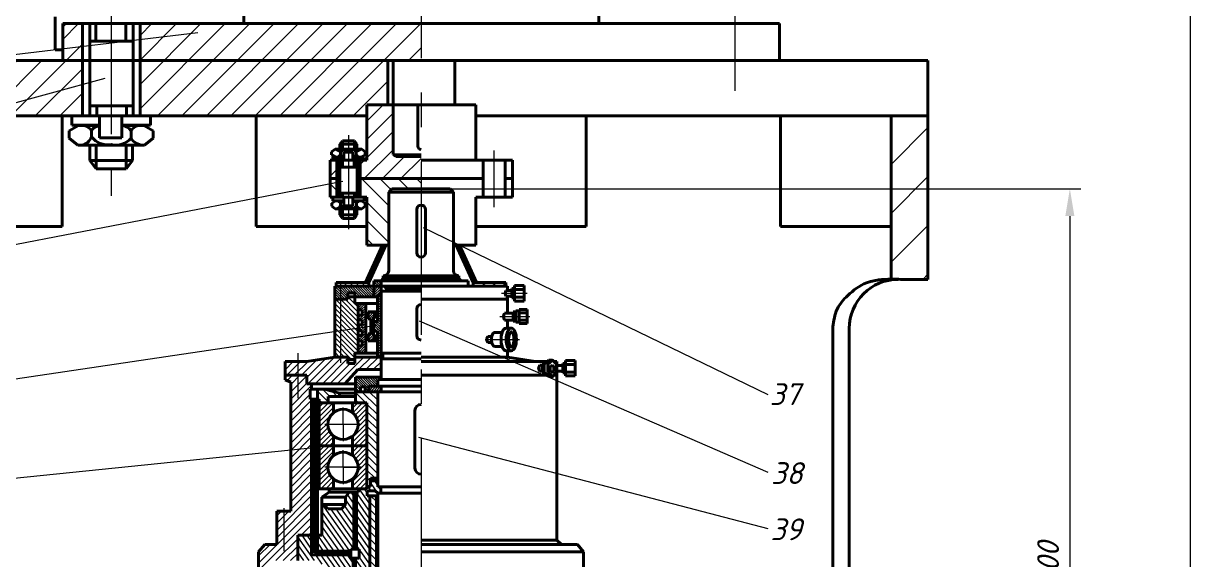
# Model space of a CAD drawing. Header units: millimetres. Extents: x 2879 to 23145, y -3142 to 6314.
# Drawn here: x 22668.9 to 22885.3, y -2548.2 to -2449.8 of the extents above; entities that cross this region are included whole.
import ezdxf

# ---------------------------------------------------------------- set-up
doc = ezdxf.new("R2010")
doc.units = ezdxf.units.MM
doc.linetypes.add('K5LT_BASIC', pattern=[0])
doc.linetypes.add('осевая', pattern=[50.8, 31.75, -6.35, 6.35, -6.35])
doc.layers.get('0').update_dxf_attribs({"lineweight": 40})
for name, color, linetype, lineweight in [('1', 7, 'Continuous', 40), ('Оси', 7, 'осевая', 20), ('Размеры', 7, 'Continuous', 20), ('штриховка', 7, 'Continuous', 20)]:
    doc.layers.add(name, color=color, linetype=linetype, lineweight=lineweight)
doc.styles.add('ADRF1', font='isocpeur.ttf', dxfattribs={"oblique": 15})
doc.styles.add('Размеры', font='isocpeur.ttf', dxfattribs={"oblique": 15})
doc.dimstyles.new('гост', dxfattribs={"dimtxt": 4, "dimasz": 5, "dimexe": 2, "dimexo": 0, "dimgap": 2, "dimtad": 1, "dimtoh": 1, "dimdec": 1, "dimlfac": 10, "dimtxsty": 'ADRF1', "dimcen": 2.5, "dimadec": 0, "dimazin": 0, "dimtfac": 1, "dimtdec": 1, "dimtmove": 0, "dimatfit": 3, "dimfxl": 1, "dimlwd": 20, "dimlwe": 20, "dimarcsym": 0})
pattern_1 = [(45, (22325.3025, -3054.12002), (-0.2245064, 0.2245064), [])]
pattern_2 = [(46, (22325.3025, -3054.12002), (-0.22839039, 0.22055403), [])]
pattern_3 = [(135, (22325.3025, -3054.12002), (-0.2245064, -0.2245064), [])]

# ---------------------------------------------------------------- blocks, each defined once
blk = doc.blocks.new('*D21')
at = {"layer": 'Defpoints', "color": 0, "transparency": 16777216}
for p in [(22741.95, -2480.17), (22801.87, -2620.22), (22861.15, -2620.22)]:
    blk.add_point(p, dxfattribs=at)
at = {"layer": 'Размеры', "color": 0, "linetype": 'Continuous', "lineweight": 20, "transparency": 16777216}
for p, q in [((22741.95, -2480.17), (22863.15, -2480.17)), ((22861.15, -2485.17), (22861.15, -2615.22)), ((22801.87, -2620.22), (22863.15, -2620.22))]:
    blk.add_line(p, q, dxfattribs=at)
at = {"layer": 'Размеры', "color": 0, "transparency": 16777216}
for points in [[(22860.31, -2485.17), (22861.98, -2485.17), (22861.15, -2480.17)], [(22860.31, -2615.22), (22861.98, -2615.22), (22861.15, -2620.22)]]:
    blk.add_solid(points, dxfattribs=at)
at = {"layer": 'Размеры', "color": 0, "transparency": 16777216, "insert": (22857.15, -2550.2), "char_height": 4, "attachment_point": 5, "rotation": 90, "style": 'ADRF1'}
blk.add_mtext('1400', dxfattribs=at)
blk = doc.blocks.new('*D24')
at = {"color": 0, "linetype": 'Continuous', "lineweight": 20, "transparency": 16777216}
for p, q in [((22741.99, -2327.81), (22885.32, -2327.81)), ((22883.32, -3116.37), (22883.32, -2332.81)), ((22741.95, -3121.37), (22885.32, -3121.37))]:
    blk.add_line(p, q, dxfattribs=at)
at = {"color": 0, "transparency": 16777216}
for points in [[(22882.49, -2332.81), (22884.16, -2332.81), (22883.32, -2327.81)], [(22882.49, -3116.37), (22884.16, -3116.37), (22883.32, -3121.37)]]:
    blk.add_solid(points, dxfattribs=at)
at = {"layer": 'Defpoints', "color": 0, "transparency": 16777216}
for p in [(22741.99, -2327.81), (22883.32, -2327.81), (22741.95, -3121.37)]:
    blk.add_point(p, dxfattribs=at)
at = {"color": 0, "transparency": 16777216, "insert": (22879.32, -2724.59), "char_height": 4, "attachment_point": 5, "rotation": 90, "style": 'ADRF1'}
blk.add_mtext('8080', dxfattribs=at)

msp = doc.modelspace()

# ---------------------------------------------------------------- hatches: boundary and pattern name
h = msp.add_hatch(color=256)
h.dxf.hatch_style = 1
h.paths.add_polyline_path([(22729.772, -2500.017), (22729.772, -2499.266), (22728.505, -2499.266), (22728.505, -2500.017)])
h.paths.add_polyline_path([(22728.505, -2511.476), (22728.505, -2512.227), (22729.772, -2512.227), (22729.772, -2511.476)])
at = {"layer": 'штриховка'}
h = msp.add_hatch(dxfattribs=at)
h.set_pattern_fill('ANSI31', color=256)
h.set_pattern_definition([(45, (0, -6.6154), (-2.24506403, 2.24506403), [])])
h.paths.add_polyline_path([(22741.947, -2456.622), (22741.947, -2449.847), (22690.315, -2449.847), (22690.315, -2456.622)])
h.paths.add_polyline_path([(22679.732, -2449.847), (22676.568, -2449.847), (22676.14, -2450.275), (22676.14, -2456.622), (22679.732, -2456.622)])
h.paths.add_polyline_path([(22732, -2466.785), (22732, -2464.752), (22735.853, -2464.752), (22735.853, -2456.622), (22690.315, -2456.622), (22690.315, -2466.785)])
h.paths.add_polyline_path([(22648.903, -2456.622), (22648.903, -2466.785), (22655.679, -2466.785), (22676.004, -2466.785), (22679.732, -2466.785), (22679.732, -2456.622)])
h = msp.add_hatch(dxfattribs=at)
h.set_pattern_fill('ANSI31', color=256, scale=0.75)
h.paths.add_polyline_path([(22741.947, -2474.26), (22737.383, -2474.26), (22736.778, -2473.897), (22736.82, -2473.897), (22736.82, -2464.752), (22732, -2464.752), (22732, -2466.785), (22732, -2474.915), (22730.731, -2474.915), (22730.731, -2478.303), (22741.947, -2478.303)])
h.paths.add_polyline_path([(22726.495, -2474.915), (22725.225, -2474.915), (22725.225, -2478.303), (22726.495, -2478.303)])
h = msp.add_hatch(dxfattribs=at)
h.set_pattern_fill('ANSI31', color=256, scale=2)
h.set_pattern_definition([(45, (0, -6.6154), (-4.490128, 4.490128), [])])
edge = h.paths.add_edge_path()
edge.add_line((22655.679, -2466.785), (22648.903, -2466.785))
edge.add_line((22648.903, -2466.785), (22648.903, -2496.801))
edge.add_spline(control_points=[(22648.903, -2496.801), (22650.392, -2496.815), (22652.615, -2496.835), (22654.922, -2496.765), (22655.679, -2496.768)], knot_values=[0, 0, 0, 0, 4.5045, 6.7243624, 6.7243624, 6.7243624, 6.7243624], degree=3, periodic=0)
edge.add_line((22655.679, -2496.768), (22655.679, -2466.785))
edge = h.paths.add_edge_path()
edge.add_spline(control_points=[(22828.3, -2496.768), (22829.057, -2496.765), (22831.363, -2496.835), (22833.586, -2496.815), (22835.075, -2496.801)], knot_values=[0, 0, 0, 0, 2.2198624, 6.7243624, 6.7243624, 6.7243624, 6.7243624], degree=3, periodic=0)
edge.add_line((22835.075, -2496.801), (22835.075, -2466.785))
edge.add_line((22835.075, -2466.785), (22828.3, -2466.785))
edge.add_line((22828.3, -2466.785), (22828.3, -2496.768))
h = msp.add_hatch(dxfattribs=at)
h.set_pattern_fill('ANSI31', color=256, scale=0.75, angle=90)
h.paths.add_polyline_path([(22735.997, -2480.796), (22736.605, -2480.172), (22741.947, -2480.172), (22741.947, -2478.303), (22730.731, -2478.303), (22730.731, -2481.69), (22732, -2481.69), (22732, -2490.498), (22735.997, -2490.498)])
h.paths.add_polyline_path([(22726.495, -2479.014), (22725.225, -2479.214), (22725.225, -2481.69), (22726.495, -2481.69)])
h.paths.add_polyline_path([(22726.495, -2478.303), (22725.225, -2478.303), (22725.225, -2479.214), (22726.495, -2479.014)])
h = msp.add_hatch(dxfattribs=at)
h.set_pattern_fill('ANSI31', color=256, scale=0.3, angle=75)
h.set_pattern_definition([(120, (0, -6.6154), (-0.824889197, -0.47625), [])])
h.paths.add_polyline_path([(22732.345, -2498.065), (22732.345, -2497.343), (22727.2, -2497.343), (22727.2, -2498.065)])
h.paths.add_polyline_path([(22735.479, -2490.498), (22734.883, -2490.498), (22731.75, -2497.343), (22732.345, -2497.343)])
h = msp.add_hatch(dxfattribs=at)
h.set_pattern_fill('ANSI31', color=256, scale=0.3, angle=165)
h.set_pattern_definition([(210, (0, -6.6154), (0.47625, -0.824889197), [])])
h.paths.add_polyline_path([(22751.548, -2497.343), (22752.143, -2497.343), (22749.037, -2490.556), (22748.906, -2490.493), (22748.412, -2490.493)])
h.paths.add_polyline_path([(22751.548, -2497.343), (22751.548, -2498.065), (22757.526, -2498.065), (22757.526, -2497.343)])
h = msp.add_hatch(dxfattribs=at)
h.set_pattern_fill('ANSI31', color=256, scale=0.1, angle=90)
h.set_pattern_definition(pattern_3)
h.paths.add_polyline_path([(22734.602, -2497.04), (22733.274, -2497.04), (22733.274, -2498.065), (22734.602, -2498.065)])
h = msp.add_hatch(dxfattribs=at)
h.set_pattern_fill('ANSI31', color=256, scale=0.1, angle=90)
h.set_pattern_definition(pattern_3)
h.paths.add_polyline_path([(22728.505, -2500.447), (22728.505, -2499.266), (22729.772, -2499.266), (22729.772, -2500.017), (22733.274, -2500.017), (22733.274, -2498.065), (22726.087, -2498.065), (22726.087, -2500.447)])
h = msp.add_hatch(dxfattribs=at)
h.set_pattern_fill('ANSI31', color=256, scale=0.1)
h.set_pattern_definition(pattern_1)
h.paths.add_polyline_path([(22734.602, -2498.065), (22733.274, -2498.065), (22733.274, -2500.017), (22733.924, -2500.017), (22733.924, -2499.791), (22734.602, -2499.26), (22734.602, -2498.964)])
h = msp.add_hatch(dxfattribs=at)
h.set_pattern_fill('ANSI31', color=256, scale=0.2, angle=90)
h.set_pattern_definition([(135, (22325.3025, -3054.12), (-0.4490128, -0.4490128), [])])
h.paths.add_polyline_path([(22726.087, -2511.047), (22728.505, -2511.047), (22728.505, -2511.476), (22729.772, -2511.476), (22729.772, -2511.047), (22729.772, -2510.364), (22730.387, -2510.364), (22730.387, -2501.2), (22729.772, -2501.2), (22729.772, -2500.447), (22729.772, -2500.017), (22728.505, -2500.017), (22728.505, -2500.447), (22726.087, -2500.447)])
h = msp.add_hatch(dxfattribs=at)
h.set_pattern_fill('ANSI31', color=256, scale=0.1, angle=1)
h.set_pattern_definition(pattern_2)
h.paths.add_polyline_path([(22731.147, -2502.414), (22731.147, -2503.338), (22730.387, -2503.338), (22730.387, -2504.237), (22731.147, -2504.237), (22731.147, -2505.162), (22730.387, -2505.162), (22730.387, -2506.182), (22731.147, -2506.182), (22731.147, -2507.106), (22730.387, -2507.106), (22730.387, -2508.091), (22731.147, -2508.091), (22731.147, -2509.015), (22730.387, -2509.015), (22730.387, -2510.364), (22731.771, -2510.364), (22731.771, -2501.2), (22730.387, -2501.2), (22730.387, -2502.414)])
h = msp.add_hatch(dxfattribs=at)
h.set_pattern_fill('ANSI31', color=256, scale=0.1, angle=90)
h.set_pattern_definition(pattern_3)
h.paths.add_polyline_path([(22734.602, -2499.791), (22733.924, -2499.791), (22733.924, -2504.527), (22733.195, -2504.527), (22733.195, -2505.419), (22733.195, -2506.311), (22733.924, -2506.311), (22733.924, -2511.047), (22734.602, -2511.047), (22734.6, -2510.364), (22734.602, -2510.364)])
h = msp.add_hatch(dxfattribs=at)
h.set_pattern_fill('ANSI31', color=256, scale=0.1, angle=1)
h.set_pattern_definition(pattern_2)
h.paths.add_polyline_path([(22733.195, -2503.704), (22733.381, -2503.704), (22733.381, -2502.783), (22732.243, -2502.783), (22732.243, -2504.068), (22732.725, -2504.068), (22732.725, -2505.419), (22732.725, -2506.769), (22732.243, -2506.769), (22732.243, -2508.055), (22733.381, -2508.055), (22733.381, -2507.134), (22733.195, -2507.134), (22733.195, -2506.311), (22733.195, -2505.419)])
h = msp.add_hatch(dxfattribs=at)
h.set_pattern_fill('ANSI31', color=256, scale=0.3)
h.set_pattern_definition([(45, (22222.6435, -3064.2929), (-0.6735192, 0.6735192), [])])
h.paths.add_polyline_path([(22730.355, -2513.371), (22734.602, -2513.371), (22734.602, -2511.047), (22729.772, -2511.047), (22729.772, -2512.227), (22728.505, -2512.227), (22728.505, -2511.047), (22726.087, -2511.047), (22720.982, -2511.897), (22719.353, -2511.897), (22719.353, -2514.397), (22720.931, -2514.397), (22720.931, -2515.072), (22720.931, -2515.972), (22727.918, -2515.972)])
h.paths.add_polyline_path([(22719.353, -2511.897), (22718.921, -2511.897), (22716.987, -2512.757), (22716.987, -2514.397), (22718.801, -2514.397), (22719.353, -2514.397)])
h.paths.add_polyline_path([(22718.921, -2511.897), (22716.987, -2511.897), (22716.987, -2512.757)], flags=17)
h = msp.add_hatch(dxfattribs=at)
h.set_pattern_fill('ANSI31', color=256, scale=0.3)
edge = h.paths.add_edge_path()
edge.add_arc((22713.853, -2577.308), 0.4, 90, 180, ccw=False)
edge.add_line((22713.853, -2576.908), (22713.962, -2576.908))
edge.add_line((22713.962, -2576.908), (22713.962, -2571.893))
edge.add_line((22713.962, -2571.893), (22712.087, -2572.03))
edge.add_line((22712.087, -2572.03), (22712.087, -2572.586))
edge.add_line((22712.087, -2572.586), (22713.067, -2572.586))
edge.add_line((22713.067, -2572.586), (22713.067, -2573.731))
edge.add_line((22713.067, -2573.731), (22712.087, -2573.731))
edge.add_line((22712.087, -2573.731), (22712.087, -2574.87))
edge.add_arc((22711.687, -2574.87), 0.4, 270, 360, ccw=False)
edge.add_line((22711.687, -2575.27), (22711.371, -2575.27))
edge.add_line((22711.371, -2575.27), (22709.457, -2575.27))
edge.add_line((22709.457, -2575.27), (22709.457, -2580.69))
edge.add_line((22709.457, -2580.69), (22711.576, -2580.69))
edge.add_line((22711.576, -2580.69), (22711.576, -2581.488))
edge.add_line((22711.576, -2581.488), (22713.252, -2581.488))
edge.add_line((22713.252, -2581.488), (22713.252, -2580.69))
edge.add_line((22713.252, -2580.69), (22713.453, -2580.69))
edge.add_line((22713.453, -2580.69), (22713.453, -2577.308))
h.paths.add_polyline_path([(22709.457, -2575.27), (22707.543, -2575.27), (22707.543, -2580.69), (22709.457, -2580.69)])
edge = h.paths.add_edge_path()
edge.add_spline(control_points=[(22713.962, -2553.413), (22713.784, -2552.656), (22713.427, -2551.92), (22713.427, -2551.142)], knot_values=[0, 0, 0, 0, 2.3338293, 2.3338293, 2.3338293, 2.3338293], degree=3, periodic=0)
edge.add_line((22713.427, -2551.142), (22713.427, -2549.836))
edge.add_arc((22714.827, -2549.836), 1.4, 90, 180, ccw=False)
edge.add_line((22714.827, -2548.436), (22717.935, -2548.436))
edge.add_line((22717.935, -2548.436), (22719.301, -2548.436))
edge.add_line((22719.301, -2548.436), (22719.301, -2543.784))
edge.add_line((22719.301, -2543.784), (22721.845, -2543.784))
edge.add_line((22721.845, -2543.784), (22721.845, -2527.762))
edge.add_line((22721.845, -2527.762), (22718.004, -2528.153))
edge.add_line((22718.004, -2528.153), (22718.004, -2539.342))
edge.add_line((22718.004, -2539.342), (22715.433, -2539.342))
edge.add_line((22715.433, -2539.342), (22715.433, -2540.666))
edge.add_line((22715.433, -2540.666), (22715.433, -2544.879))
edge.add_line((22715.433, -2544.879), (22715.433, -2545.47))
edge.add_line((22715.433, -2545.47), (22713.212, -2545.47))
edge.add_line((22713.212, -2545.47), (22712.087, -2546.826))
edge.add_line((22712.087, -2546.826), (22712.087, -2552.37))
edge.add_line((22712.087, -2552.37), (22712.087, -2554.53))
edge.add_line((22712.087, -2554.53), (22713.067, -2554.53))
edge.add_line((22713.067, -2554.53), (22713.067, -2555.675))
edge.add_line((22713.067, -2555.675), (22712.087, -2555.675))
edge.add_line((22712.087, -2555.675), (22712.087, -2556.762))
edge.add_line((22712.087, -2556.762), (22713.067, -2556.762))
edge.add_line((22713.067, -2556.762), (22713.067, -2557.907))
edge.add_line((22713.067, -2557.907), (22712.087, -2557.907))
edge.add_line((22712.087, -2557.907), (22712.087, -2558.942))
edge.add_line((22712.087, -2558.942), (22713.067, -2558.942))
edge.add_line((22713.067, -2558.942), (22713.067, -2560.087))
edge.add_line((22713.067, -2560.087), (22712.087, -2560.087))
edge.add_line((22712.087, -2560.087), (22712.087, -2561.273))
edge.add_line((22712.087, -2561.273), (22713.067, -2561.273))
edge.add_line((22713.067, -2561.273), (22713.067, -2562.418))
edge.add_line((22713.067, -2562.418), (22712.087, -2562.418))
edge.add_line((22712.087, -2562.418), (22712.087, -2563.697))
edge.add_line((22712.087, -2563.697), (22713.067, -2563.697))
edge.add_line((22713.067, -2563.697), (22713.067, -2564.843))
edge.add_line((22713.067, -2564.843), (22712.087, -2564.87))
edge.add_line((22712.087, -2564.87), (22712.087, -2566.082))
edge.add_line((22712.087, -2566.082), (22713.067, -2566.082))
edge.add_line((22713.067, -2566.082), (22713.067, -2567.228))
edge.add_line((22713.067, -2567.228), (22712.087, -2567.228))
edge.add_line((22712.087, -2567.228), (22712.087, -2568.229))
edge.add_line((22712.087, -2568.229), (22713.067, -2568.229))
edge.add_line((22713.067, -2568.229), (22713.067, -2569.374))
edge.add_line((22713.067, -2569.374), (22712.087, -2569.374))
edge.add_line((22712.087, -2569.374), (22712.087, -2570.495))
edge.add_line((22712.087, -2570.495), (22713.067, -2570.495))
edge.add_line((22713.067, -2570.495), (22713.067, -2571.64))
edge.add_line((22713.067, -2571.64), (22712.087, -2571.64))
edge.add_line((22712.087, -2571.64), (22712.087, -2572.03))
edge.add_line((22712.087, -2572.03), (22713.962, -2571.893))
edge.add_line((22713.962, -2571.893), (22713.962, -2553.413))
h.paths.add_polyline_path([(22721.845, -2518.806), (22721.562, -2518.806), (22721.562, -2516.923), (22721.845, -2516.923), (22721.845, -2515.972), (22720.931, -2515.972), (22720.931, -2515.072), (22720.931, -2514.397), (22718.801, -2514.397), (22716.987, -2514.397), (22716.987, -2515.218), (22718.004, -2515.688), (22718.004, -2528.153), (22721.845, -2527.762)])
h = msp.add_hatch(dxfattribs=at)
h.set_pattern_fill('ANSI31', color=256, scale=0.1, angle=90)
h.paths.add_polyline_path([(22734.004, -2515.195), (22734.602, -2515.195), (22734.602, -2514.758), (22729.887, -2514.758), (22729.887, -2516.923), (22729.887, -2517.432), (22730.818, -2517.432), (22730.818, -2516.552), (22731.653, -2516.552), (22731.653, -2517.432), (22732.352, -2517.432), (22732.352, -2516.431), (22734.004, -2516.431)])
h = msp.add_hatch(dxfattribs=at)
h.set_pattern_fill('ANSI31', color=256, scale=0.1)
h.set_pattern_definition(pattern_1)
h.paths.add_polyline_path([(22734.004, -2517.432), (22734.632, -2517.432), (22734.632, -2516.431), (22732.352, -2516.431), (22732.352, -2517.432)])
h = msp.add_hatch(dxfattribs=at)
h.set_pattern_fill('ANSI31', color=256, scale=0.3, angle=90)
h.paths.add_polyline_path([(22726.945, -2517.696), (22724.192, -2516.923), (22722.896, -2516.923), (22722.896, -2518.806), (22723.241, -2518.806), (22723.241, -2519.469), (22724.85, -2519.469), (22724.85, -2518.282), (22726.945, -2518.282)])
h = msp.add_hatch(dxfattribs=at)
h.set_pattern_fill('ANSI31', color=256, scale=0.3, angle=90)
h.paths.add_polyline_path([(22734.004, -2517.432), (22729.887, -2517.432), (22729.887, -2519.469), (22732, -2519.469), (22732, -2534.82), (22732.686, -2534.82), (22732.686, -2533.301), (22734.004, -2533.301)])
h = msp.add_hatch(dxfattribs=at)
h.set_pattern_fill('ANSI31', color=256, scale=0.2)
h.paths.add_polyline_path([(22731.999, -2519.469), (22729.371, -2519.469), (22729.371, -2521.262, -0.2255124), (22730.393, -2523.412, -0.2255124), (22729.371, -2525.562), (22729.371, -2527.353), (22731.999, -2527.353)])
h.paths.add_polyline_path([(22725.868, -2519.469), (22723.241, -2519.469), (22723.241, -2527.353), (22725.868, -2527.353), (22725.868, -2525.562, -0.2255124), (22724.847, -2523.412, -0.2255124), (22725.868, -2521.262)])
h.paths.add_polyline_path([(22731.999, -2527.353), (22729.371, -2527.353), (22729.371, -2529.144, -0.2255124), (22730.393, -2531.294, -0.2255124), (22729.371, -2533.444), (22729.371, -2535.235), (22731.999, -2535.235)])
h.paths.add_polyline_path([(22725.868, -2527.353), (22723.241, -2527.484), (22723.241, -2535.235), (22725.868, -2535.235), (22725.868, -2533.444, -0.2255124), (22724.847, -2531.294, -0.2255124), (22725.868, -2529.144)])
h = msp.add_hatch(dxfattribs=at)
h.set_pattern_fill('ANSI31', color=256, scale=0.25, angle=80)
h.paths.add_polyline_path([(22732.519, -2536.512), (22732.061, -2536.512), (22732.061, -2535.598), (22733.506, -2535.598), (22734.004, -2536.02), (22734.57, -2536.02), (22734.57, -2534.863), (22734.004, -2534.863), (22734.004, -2533.794), (22732.686, -2533.794), (22732.686, -2534.82), (22732, -2534.82), (22732, -2535.235), (22730.453, -2535.235), (22730.453, -2535.878), (22730.072, -2535.878), (22730.072, -2546.313), (22730.597, -2546.313), (22730.597, -2547.98), (22729.908, -2547.98), (22729.908, -2554.931), (22731.857, -2554.931), (22731.857, -2549.568), (22732.519, -2549.568)])
h.paths.add_polyline_path([(22729.574, -2535.878), (22728.725, -2535.878), (22728.078, -2536.785), (22728.078, -2538.102), (22727.317, -2538.892), (22724.799, -2538.892), (22724.214, -2538.102), (22723.745, -2538.102), (22723.745, -2543.784), (22722.896, -2543.784), (22722.896, -2546.673), (22729.034, -2546.673), (22729.034, -2546.313), (22729.574, -2546.313)])
h.paths.add_polyline_path([(22729.484, -2547.98), (22729.034, -2547.98), (22729.034, -2547.372), (22721.845, -2547.372), (22721.845, -2543.784), (22719.301, -2543.784), (22719.301, -2548.436), (22722.846, -2548.436), (22726.681, -2550.991), (22728.12, -2550.991), (22728.12, -2554.931), (22729.484, -2554.931)])
h = msp.add_hatch(dxfattribs=at)
h.set_pattern_fill('ANSI31', color=256, scale=0.3, angle=90)
h.paths.add_polyline_path([(22733.734, -2536.512), (22732.519, -2536.512), (22732.519, -2549.568), (22732.759, -2550.146), (22732.761, -2551.946), (22732.761, -2560.869), (22733.734, -2561.347), (22733.734, -2551.946)])

# ---------------------------------------------------------------- linework, layer by layer
at = {"color": 0, "ltscale": 0.5}
for p, q in [((22709.372, -2395.634), (22709.372, -2449.847)), ((22774.606, -2395.634), (22774.606, -2449.847)), ((22686.167, -2449.847), (22676.14, -2449.847)), ((22709.372, -2449.847), (22774.606, -2449.847)), ((22797.812, -2449.847), (22807.822, -2449.847)), ((22807.822, -2449.847), (22807.822, -2456.622)), ((22741.989, -2464.752), (22738.602, -2464.752)), ((22741.35, -2464.752), (22741.35, -2472.335)), ((22741.989, -2464.752), (22745.377, -2464.752)), ((22751.978, -2474.915), (22751.978, -2464.752)), ((22655.679, -2466.785), (22676.004, -2466.785)), ((22725.225, -2474.915), (22732, -2474.915)), ((22726.58, -2478.303), (22725.225, -2478.303))]:
    msp.add_line(p, q, dxfattribs=at)
at = {"color": 0, "linetype": 'K5LT_BASIC'}
for p, q in [((22674.712, -2452.701), (22674.712, -2448.624)), ((22674.712, -2448.624), (22674.712, -2454.681)), ((22676.14, -2450.275), (22676.568, -2449.847)), ((22676.14, -2449.847), (22676.14, -2456.622)), ((22679.732, -2449.847), (22679.732, -2466.785)), ((22681.119, -2466.785), (22681.119, -2449.847)), ((22682.202, -2449.847), (22682.202, -2453.064)), ((22687.7, -2449.849), (22687.7, -2453.064)), ((22689.078, -2466.785), (22689.078, -2449.847)), ((22690.315, -2449.847), (22690.315, -2466.785)), ((22681.119, -2453.064), (22685.099, -2453.064)), ((22689.078, -2453.064), (22685.099, -2453.064)), ((22674.712, -2454.681), (22676.14, -2454.681)), ((22676.004, -2466.785), (22732, -2466.785)), ((22677.779, -2468.487), (22677.779, -2466.785)), ((22681.119, -2464.948), (22685.099, -2464.948)), ((22682.348, -2466.785), (22682.348, -2464.948)), ((22682.855, -2470.782), (22682.855, -2466.785)), ((22689.078, -2464.948), (22685.099, -2464.948)), ((22686.948, -2470.782), (22686.948, -2466.785)), ((22687.849, -2466.785), (22687.849, -2464.948)), ((22692.263, -2468.487), (22692.263, -2466.785)), ((22677.306, -2469.526), (22679.032, -2468.543)), ((22682.855, -2468.487), (22677.779, -2468.487)), ((22686.948, -2470.782), (22686.948, -2467.593)), ((22686.948, -2468.487), (22692.263, -2468.487)), ((22692.737, -2469.526), (22691.011, -2468.543)), ((22677.306, -2470.899), (22677.306, -2469.526)), ((22678.902, -2472.166), (22677.306, -2470.899)), ((22681.385, -2470.627), (22681.385, -2469.526)), ((22682.855, -2470.782), (22686.948, -2470.782)), ((22688.657, -2470.899), (22688.657, -2469.526)), ((22691.141, -2472.166), (22692.737, -2470.899)), ((22692.737, -2470.899), (22692.737, -2469.526)), ((22727.03, -2471.996), (22727.492, -2471.362)), ((22727.492, -2471.362), (22727.484, -2472.884)), ((22729.693, -2471.362), (22729.693, -2472.884)), ((22730.154, -2471.996), (22729.693, -2471.362)), ((22685.021, -2472.166), (22678.902, -2472.166)), ((22681.119, -2472.166), (22681.119, -2474.943)), ((22682.272, -2476.527), (22682.272, -2472.166)), ((22685.021, -2472.166), (22691.141, -2472.166)), ((22687.771, -2476.527), (22687.771, -2472.166)), ((22688.924, -2472.166), (22688.924, -2474.943)), ((22726.143, -2472.884), (22725.504, -2473.391)), ((22725.504, -2473.391), (22725.504, -2473.94)), ((22728.592, -2472.884), (22726.143, -2472.884)), ((22727.03, -2471.996), (22728.592, -2471.996)), ((22727.03, -2472.884), (22727.03, -2471.996)), ((22727.137, -2473.391), (22727.137, -2473.94)), ((22727.746, -2473.437), (22727.746, -2474.906)), ((22727.746, -2473.437), (22729.384, -2473.437)), ((22730.154, -2471.996), (22728.592, -2471.996)), ((22728.592, -2472.884), (22731.041, -2472.884)), ((22729.384, -2473.437), (22729.384, -2474.906)), ((22730.047, -2473.391), (22730.047, -2473.94)), ((22730.154, -2472.884), (22730.154, -2471.996)), ((22731.041, -2472.884), (22731.68, -2473.391)), ((22731.68, -2473.391), (22731.68, -2473.94)), ((22681.119, -2474.943), (22685.021, -2474.943)), ((22681.119, -2474.943), (22682.272, -2476.527)), ((22688.924, -2474.943), (22685.021, -2474.943)), ((22688.924, -2474.943), (22687.771, -2476.527)), ((22725.504, -2473.94), (22726.264, -2474.373)), ((22726.495, -2474.915), (22726.495, -2481.69)), ((22727.051, -2481.69), (22727.051, -2474.915)), ((22727.484, -2474.915), (22727.484, -2476.203)), ((22729.384, -2474.406), (22731.447, -2474.406)), ((22729.685, -2474.916), (22729.685, -2476.203)), ((22730.236, -2481.69), (22730.236, -2474.915)), ((22730.731, -2474.915), (22730.731, -2481.69)), ((22731.68, -2473.94), (22730.92, -2474.373)), ((22731.447, -2474.406), (22731.447, -2474.906)), ((22727.051, -2476.203), (22728.643, -2476.203)), ((22730.236, -2476.203), (22728.643, -2476.203)), ((22725.714, -2482.376), (22725.714, -2481.695)), ((22727.051, -2480.959), (22728.643, -2480.959)), ((22727.542, -2481.69), (22727.542, -2480.959)), ((22727.746, -2483.295), (22727.746, -2481.695)), ((22730.236, -2480.959), (22728.643, -2480.959)), ((22729.384, -2483.295), (22729.384, -2481.695)), ((22729.384, -2483.295), (22729.384, -2482.018)), ((22729.744, -2481.69), (22729.744, -2480.959)), ((22731.511, -2482.376), (22731.511, -2481.695)), ((22725.524, -2482.792), (22726.215, -2482.398)), ((22725.524, -2483.341), (22725.524, -2482.792)), ((22726.163, -2483.848), (22725.524, -2483.341)), ((22727.746, -2482.376), (22725.714, -2482.376)), ((22728.613, -2483.848), (22726.163, -2483.848)), ((22727.051, -2483.848), (22727.051, -2484.96)), ((22727.157, -2483.233), (22727.157, -2482.792)), ((22727.512, -2485.594), (22727.512, -2483.848)), ((22727.746, -2483.295), (22729.384, -2483.295)), ((22728.613, -2483.848), (22731.062, -2483.848)), ((22729.384, -2482.376), (22731.511, -2482.376)), ((22729.713, -2485.594), (22729.713, -2483.848)), ((22730.068, -2483.341), (22730.068, -2482.792)), ((22730.174, -2483.848), (22730.174, -2484.96)), ((22731.701, -2482.792), (22731.01, -2482.398)), ((22731.062, -2483.848), (22731.701, -2483.341)), ((22731.701, -2483.341), (22731.701, -2482.792)), ((22727.051, -2484.96), (22728.613, -2484.96)), ((22727.051, -2484.96), (22727.512, -2485.594)), ((22730.174, -2484.96), (22728.613, -2484.96)), ((22730.174, -2484.96), (22729.713, -2485.594))]:
    msp.add_line(p, q, dxfattribs=at)
at = {"color": 0}
for p, q in [((22797.812, -2449.847), (22686.167, -2449.847)), ((22686.167, -2449.847), (22692.942, -2449.847)), ((22835.075, -2456.622), (22648.903, -2456.622)), ((22735.853, -2464.752), (22735.853, -2456.622)), ((22736.82, -2473.897), (22736.82, -2456.622)), ((22748.126, -2464.752), (22748.126, -2456.622)), ((22835.075, -2496.801), (22835.075, -2456.622)), ((22732, -2474.915), (22732, -2464.752)), ((22732, -2464.752), (22751.978, -2464.752)), ((22732, -2464.752), (22732, -2466.785)), ((22676.004, -2466.785), (22676.004, -2487.11)), ((22711.675, -2466.785), (22711.675, -2487.11)), ((22772.304, -2466.785), (22772.304, -2487.11)), ((22807.974, -2466.785), (22807.974, -2487.11)), ((22828.3, -2496.768), (22828.3, -2466.785)), ((22679.032, -2468.543), (22682.855, -2468.543)), ((22686.948, -2468.543), (22691.011, -2468.543)), ((22725.225, -2478.303), (22725.225, -2474.915)), ((22726.58, -2481.69), (22726.58, -2474.915)), ((22729.071, -2474.915), (22731.783, -2474.915)), ((22730.645, -2481.69), (22730.645, -2474.915)), ((22736.82, -2473.922), (22741.989, -2473.91)), ((22736.82, -2473.922), (22737.383, -2474.26)), ((22737.383, -2474.26), (22741.989, -2474.26)), ((22758.754, -2474.915), (22741.989, -2474.915)), ((22758.754, -2478.303), (22758.754, -2474.915)), ((22725.225, -2481.69), (22725.225, -2478.303)), ((22730.645, -2478.303), (22753.337, -2478.303)), ((22758.754, -2481.69), (22758.754, -2478.303)), ((22732, -2481.69), (22725.225, -2481.69)), ((22732, -2490.498), (22732, -2481.69)), ((22751.978, -2490.493), (22751.978, -2481.69)), ((22751.978, -2481.69), (22758.754, -2481.69)), ((22726.215, -2482.398), (22727.746, -2482.398)), ((22729.384, -2482.398), (22731.01, -2482.398)), ((22676.004, -2487.11), (22655.679, -2487.11)), ((22711.675, -2487.11), (22732, -2487.11)), ((22772.304, -2487.11), (22751.978, -2487.11)), ((22807.974, -2487.11), (22828.3, -2487.11)), ((22731.75, -2497.343), (22734.883, -2490.498)), ((22735.997, -2490.498), (22732, -2490.498)), ((22732.345, -2497.343), (22735.479, -2490.498)), ((22747.896, -2490.493), (22751.978, -2490.493)), ((22751.548, -2497.343), (22748.415, -2490.498)), ((22752.143, -2497.343), (22749.01, -2490.498)), ((22726.367, -2498.065), (22726.367, -2497.343)), ((22726.367, -2497.343), (22732.345, -2497.343)), ((22732.345, -2497.343), (22732.345, -2498.065)), ((22751.548, -2497.343), (22751.548, -2498.065)), ((22757.526, -2497.343), (22751.548, -2497.343)), ((22757.526, -2498.065), (22757.526, -2497.343)), ((22817.624, -2521.74), (22817.624, -2505.531)), ((22820.605, -2521.74), (22820.605, -2505.81)), ((22817.624, -2541.776), (22817.624, -2521.74)), ((22820.605, -2541.776), (22820.605, -2521.74)), ((22817.624, -2541.776), (22817.624, -2555.428)), ((22820.605, -2541.776), (22820.605, -2555.428))]:
    msp.add_line(p, q, dxfattribs=at)
for p, q in [((22835.075, -2456.622), (22835.075, -2496.801)), ((22835.075, -2466.785), (22751.978, -2466.785)), ((22735.997, -2480.796), (22736.605, -2480.172)), ((22735.997, -2495.22), (22735.997, -2480.796)), ((22735.997, -2480.796), (22741.947, -2480.796)), ((22736.605, -2480.172), (22741.947, -2480.172)), ((22747.289, -2480.172), (22741.947, -2480.172)), ((22747.896, -2480.796), (22741.947, -2480.796)), ((22747.896, -2480.796), (22747.289, -2480.172)), ((22747.896, -2495.22), (22747.896, -2480.796)), ((22741.145, -2489.459), (22741.145, -2483.95)), ((22742.749, -2489.459), (22742.749, -2483.95)), ((22741.145, -2486.411), (22741.145, -2486.411)), ((22742.749, -2486.411), (22742.749, -2486.411)), ((22741.145, -2489.459), (22741.145, -2491.92)), ((22742.749, -2489.459), (22742.749, -2491.92)), ((22733.274, -2500.017), (22733.274, -2497.04)), ((22733.274, -2497.04), (22734.602, -2497.04)), ((22734.602, -2497.04), (22735.008, -2496.632)), ((22734.602, -2497.04), (22741.947, -2497.04)), ((22734.602, -2498.065), (22734.602, -2497.04)), ((22735.008, -2496.632), (22735.008, -2496.12)), ((22735.008, -2496.12), (22741.947, -2496.12)), ((22735.008, -2496.632), (22741.947, -2496.632)), ((22748.885, -2496.12), (22741.947, -2496.12)), ((22748.885, -2496.632), (22741.947, -2496.632)), ((22749.292, -2497.04), (22741.947, -2497.04)), ((22748.885, -2496.632), (22748.885, -2496.12)), ((22749.292, -2497.04), (22748.885, -2496.632)), ((22750.619, -2497.04), (22749.292, -2497.04)), ((22750.619, -2497.04), (22750.619, -2498.065)), ((22726.087, -2500.447), (22726.087, -2498.065)), ((22734.602, -2498.065), (22726.087, -2498.065)), ((22728.505, -2500.447), (22728.505, -2499.266)), ((22728.505, -2499.266), (22729.772, -2499.266)), ((22729.772, -2499.266), (22729.772, -2500.447)), ((22733.924, -2499.791), (22734.602, -2499.26)), ((22734.602, -2498.964), (22734.602, -2498.065)), ((22734.602, -2498.065), (22741.947, -2498.065)), ((22734.602, -2498.964), (22741.947, -2498.964)), ((22734.602, -2510.364), (22734.602, -2498.964)), ((22735.072, -2498.065), (22735.6, -2498.478)), ((22735.6, -2498.478), (22735.6, -2498.964)), ((22735.6, -2498.478), (22741.947, -2498.478)), ((22750.619, -2498.065), (22741.947, -2498.065)), ((22750.619, -2498.065), (22757.806, -2498.065)), ((22757.546, -2498.84), (22758.61, -2498.84)), ((22757.806, -2498.84), (22757.806, -2498.065)), ((22758.61, -2499.354), (22758.61, -2498.497)), ((22758.61, -2498.497), (22759.097, -2498.497)), ((22758.61, -2498.84), (22758.61, -2499.354)), ((22758.61, -2499.868), (22758.61, -2499.354)), ((22758.61, -2499.354), (22758.61, -2500.211)), ((22759.097, -2499.354), (22759.097, -2497.94)), ((22759.097, -2497.94), (22760.898, -2497.94)), ((22759.097, -2498.497), (22759.097, -2499.354)), ((22759.097, -2498.647), (22760.898, -2498.647)), ((22759.097, -2500.211), (22759.097, -2499.354)), ((22759.097, -2499.354), (22759.097, -2500.768)), ((22760.898, -2497.94), (22760.898, -2499.354)), ((22760.898, -2500.768), (22760.898, -2499.354)), ((22726.087, -2500.447), (22728.505, -2500.447)), ((22726.087, -2511.047), (22726.087, -2500.447)), ((22728.505, -2500.017), (22729.772, -2500.017)), ((22729.772, -2500.017), (22733.924, -2500.017)), ((22729.772, -2500.447), (22729.772, -2501.2)), ((22729.772, -2501.2), (22730.387, -2501.2)), ((22730.387, -2501.2), (22730.387, -2510.364)), ((22730.387, -2501.2), (22733.924, -2501.2)), ((22731.771, -2501.2), (22731.771, -2510.364)), ((22733.924, -2504.527), (22733.924, -2499.791)), ((22733.924, -2499.791), (22734.602, -2499.791)), ((22757.806, -2500.447), (22741.947, -2500.447)), ((22757.546, -2499.868), (22758.61, -2499.868)), ((22757.806, -2500.447), (22757.806, -2499.868)), ((22757.806, -2502.974), (22757.806, -2500.447)), ((22758.61, -2500.211), (22759.097, -2500.211)), ((22759.097, -2500.061), (22760.898, -2500.061)), ((22759.097, -2500.768), (22760.898, -2500.768)), ((22731.147, -2502.414), (22730.387, -2502.414)), ((22730.387, -2503.338), (22731.147, -2503.338)), ((22731.147, -2503.338), (22731.147, -2502.414)), ((22733.381, -2502.783), (22732.243, -2502.783)), ((22732.243, -2502.783), (22732.243, -2504.068)), ((22733.195, -2505.419), (22733.195, -2503.704)), ((22733.195, -2503.704), (22733.924, -2503.704)), ((22733.381, -2503.704), (22733.381, -2502.783)), ((22733.381, -2502.783), (22733.924, -2502.783)), ((22741.145, -2504.664), (22741.145, -2502.203)), ((22757.255, -2502.974), (22758.871, -2502.974)), ((22758.871, -2503.616), (22758.871, -2502.76)), ((22758.871, -2502.76), (22759.357, -2502.76)), ((22758.871, -2503.103), (22758.871, -2503.616)), ((22758.871, -2503.616), (22758.871, -2504.473)), ((22759.357, -2502.575), (22759.979, -2502.575)), ((22759.357, -2502.76), (22759.357, -2502.575)), ((22759.357, -2502.76), (22759.357, -2504.473)), ((22759.979, -2502.352), (22761.469, -2502.352)), ((22759.979, -2502.575), (22759.979, -2502.352)), ((22759.979, -2504.658), (22759.979, -2502.575)), ((22759.979, -2502.925), (22761.469, -2502.925)), ((22761.469, -2504.88), (22761.469, -2502.352)), ((22731.147, -2504.237), (22730.387, -2504.237)), ((22730.387, -2505.162), (22731.147, -2505.162)), ((22731.147, -2505.162), (22731.147, -2504.237)), ((22732.243, -2504.068), (22732.725, -2504.068)), ((22732.725, -2504.068), (22732.725, -2505.419)), ((22732.725, -2506.769), (22732.725, -2505.419)), ((22733.195, -2505.419), (22733.195, -2504.527)), ((22733.195, -2504.527), (22733.924, -2504.527)), ((22733.195, -2505.419), (22733.195, -2506.311)), ((22733.195, -2505.419), (22733.195, -2506.311)), ((22741.145, -2504.664), (22741.145, -2504.664)), ((22741.145, -2504.664), (22741.145, -2507.125)), ((22757.255, -2504.259), (22758.871, -2504.259)), ((22757.579, -2505.736), (22758.521, -2505.736)), ((22757.806, -2505.736), (22757.806, -2504.259)), ((22758.871, -2504.473), (22759.357, -2504.473)), ((22759.357, -2504.473), (22759.357, -2504.658)), ((22759.357, -2504.658), (22759.979, -2504.658)), ((22759.979, -2504.308), (22761.469, -2504.308)), ((22759.979, -2504.658), (22759.979, -2504.88)), ((22759.979, -2504.88), (22761.469, -2504.88)), ((22731.147, -2506.182), (22730.387, -2506.182)), ((22730.387, -2507.106), (22731.147, -2507.106)), ((22731.147, -2508.091), (22730.387, -2508.091)), ((22731.147, -2507.106), (22731.147, -2506.182)), ((22731.147, -2509.015), (22731.147, -2508.091)), ((22732.243, -2506.769), (22732.725, -2506.769)), ((22732.243, -2508.055), (22732.243, -2506.769)), ((22733.381, -2508.055), (22732.243, -2508.055)), ((22733.195, -2506.311), (22733.924, -2506.311)), ((22733.195, -2507.134), (22733.195, -2506.311)), ((22733.195, -2507.134), (22733.924, -2507.134)), ((22733.381, -2507.134), (22733.381, -2508.055)), ((22733.381, -2508.055), (22733.924, -2508.055)), ((22733.924, -2511.047), (22733.924, -2506.311)), ((22754.923, -2507.272), (22754.262, -2507.272)), ((22756.844, -2506.518), (22755.533, -2506.518)), ((22730.387, -2509.015), (22731.147, -2509.015)), ((22754.923, -2508.378), (22754.262, -2508.378)), ((22755.533, -2509.132), (22756.844, -2509.132)), ((22758.521, -2509.914), (22757.579, -2509.914)), ((22757.806, -2511.047), (22757.806, -2509.914)), ((22716.987, -2511.897), (22720.982, -2511.897)), ((22716.987, -2514.397), (22716.987, -2511.897)), ((22726.087, -2511.047), (22720.982, -2511.897)), ((22726.087, -2511.047), (22728.505, -2511.047)), ((22728.505, -2511.047), (22728.505, -2512.227)), ((22728.505, -2511.476), (22729.772, -2511.476)), ((22728.505, -2512.227), (22729.772, -2512.227)), ((22729.772, -2510.364), (22730.387, -2510.364)), ((22729.772, -2511.047), (22729.772, -2510.364)), ((22729.772, -2512.227), (22729.772, -2511.047)), ((22729.772, -2511.047), (22734.602, -2511.047)), ((22730.387, -2510.364), (22733.924, -2510.364)), ((22734.602, -2511.047), (22734.6, -2510.364)), ((22741.947, -2510.364), (22734.602, -2510.364)), ((22734.602, -2515.195), (22734.602, -2511.047)), ((22734.602, -2511.355), (22741.947, -2511.355)), ((22734.913, -2511.355), (22734.913, -2510.364)), ((22757.806, -2511.047), (22741.947, -2511.047)), ((22762.911, -2511.897), (22741.947, -2511.897)), ((22757.806, -2511.047), (22762.911, -2511.897)), ((22765.122, -2511.897), (22762.911, -2511.897)), ((22764.198, -2512.363), (22764.198, -2513.885)), ((22764.57, -2512.363), (22764.198, -2512.363)), ((22765.425, -2511.64), (22766.1, -2511.64)), ((22766.906, -2511.897), (22766.342, -2511.897)), ((22766.906, -2514.397), (22766.906, -2511.897)), ((22767.971, -2513.106), (22767.971, -2512.249)), ((22767.971, -2512.249), (22768.457, -2512.249)), ((22768.457, -2513.106), (22768.457, -2511.692)), ((22768.457, -2511.692), (22770.259, -2511.692)), ((22768.457, -2512.249), (22768.457, -2513.106)), ((22768.457, -2512.399), (22770.259, -2512.399)), ((22770.259, -2511.692), (22770.259, -2513.106)), ((22716.987, -2514.397), (22718.801, -2514.397)), ((22716.987, -2515.218), (22716.987, -2514.397)), ((22718.801, -2514.397), (22720.931, -2514.397)), ((22720.931, -2514.397), (22720.931, -2515.072)), ((22730.355, -2513.371), (22727.918, -2515.972)), ((22734.602, -2513.371), (22730.355, -2513.371)), ((22765.145, -2514.397), (22741.947, -2514.397)), ((22764.198, -2512.572), (22763.775, -2512.572)), ((22764.198, -2513.677), (22763.775, -2513.677)), ((22764.198, -2513.885), (22764.539, -2513.885)), ((22766.1, -2514.634), (22765.425, -2514.634)), ((22766.906, -2514.397), (22766.323, -2514.397)), ((22766.906, -2512.592), (22767.971, -2512.592)), ((22766.906, -2513.62), (22767.971, -2513.62)), ((22766.906, -2514.397), (22766.906, -2544.693)), ((22767.971, -2512.592), (22767.971, -2513.106)), ((22767.971, -2513.106), (22767.971, -2513.963)), ((22767.971, -2513.62), (22767.971, -2513.106)), ((22767.971, -2513.963), (22768.457, -2513.963)), ((22768.457, -2513.963), (22768.457, -2513.106)), ((22768.457, -2513.106), (22768.457, -2514.52)), ((22768.457, -2513.813), (22770.259, -2513.813)), ((22768.457, -2514.52), (22770.259, -2514.52)), ((22770.259, -2514.52), (22770.259, -2513.106)), ((22718.004, -2515.688), (22716.987, -2515.218)), ((22718.004, -2539.342), (22718.004, -2515.688)), ((22720.931, -2515.072), (22720.931, -2515.972)), ((22720.931, -2515.972), (22729.887, -2515.972)), ((22721.845, -2516.923), (22721.845, -2515.972)), ((22729.887, -2516.923), (22729.887, -2514.758)), ((22729.887, -2514.758), (22734.602, -2514.758)), ((22730.818, -2516.552), (22731.653, -2516.552)), ((22732.352, -2516.431), (22734.632, -2516.431)), ((22732.352, -2517.432), (22732.352, -2516.431)), ((22734.004, -2516.431), (22734.004, -2515.195)), ((22734.004, -2515.195), (22741.947, -2515.195)), ((22734.632, -2517.432), (22734.632, -2516.431)), ((22734.632, -2516.431), (22741.947, -2516.431)), ((22723.241, -2518.806), (22723.241, -2519.469)), ((22731.138, -2517.432), (22741.947, -2517.432)), ((22734.004, -2517.432), (22741.947, -2517.432)), ((22734.004, -2534.863), (22734.004, -2517.432)), ((22740.827, -2526.147), (22740.827, -2520.858)), ((22740.827, -2526.147), (22740.827, -2531.436)), ((22741.947, -2534.863), (22734.004, -2534.863)), ((22741.947, -2534.863), (22734.004, -2534.863)), ((22734.004, -2536.02), (22741.947, -2536.02)), ((22734.004, -2551.033), (22734.004, -2536.02)), ((22734.57, -2536.02), (22734.57, -2534.863)), ((22715.433, -2540.666), (22715.433, -2539.342)), ((22715.433, -2539.342), (22718.004, -2539.342)), ((22715.433, -2540.666), (22715.433, -2544.879)), ((22715.433, -2544.879), (22715.433, -2545.47)), ((22719.301, -2548.436), (22719.301, -2543.784)), ((22719.301, -2543.784), (22723.745, -2543.784)), ((22766.906, -2544.693), (22741.947, -2544.693)), ((22766.906, -2544.693), (22767.718, -2545.47)), ((22712.087, -2546.826), (22713.212, -2545.47)), ((22712.087, -2552.37), (22712.087, -2546.826)), ((22713.212, -2545.47), (22715.433, -2545.47)), ((22766.906, -2545.47), (22741.947, -2545.47)), ((22771.806, -2546.826), (22741.947, -2546.826)), ((22770.682, -2545.47), (22766.906, -2545.47)), ((22771.806, -2546.826), (22770.682, -2545.47)), ((22771.806, -2552.37), (22771.806, -2546.826))]:
    msp.add_line(p, q)
at = {"color": 0, "ltscale": 0.1}
for p, q in [((22727.492, -2471.362), (22729.693, -2471.362)), ((22727.746, -2474.374), (22725.724, -2474.374)), ((22725.724, -2474.374), (22725.724, -2474.915)), ((22755.366, -2474.915), (22753.337, -2474.915)), ((22753.337, -2474.915), (22753.337, -2481.69)), ((22753.337, -2481.69), (22753.337, -2474.915)), ((22753.337, -2474.915), (22757.395, -2474.915)), ((22755.366, -2474.915), (22757.395, -2474.915)), ((22757.395, -2474.915), (22755.366, -2474.915)), ((22757.395, -2474.915), (22757.395, -2481.69)), ((22682.272, -2476.527), (22687.771, -2476.527)), ((22757.395, -2478.303), (22758.754, -2478.303)), ((22727.512, -2485.594), (22729.713, -2485.594))]:
    msp.add_line(p, q, dxfattribs=at)
msp.add_lwpolyline([(22765.425, -2511.64), (22764.539, -2512.389), (22764.539, -2513.885), (22765.425, -2514.634)])
msp.add_lwpolyline([(22765.214, -2513.885), (22766.1, -2514.634), (22766.806, -2513.885), (22766.806, -2512.389), (22766.1, -2511.64), (22765.214, -2512.389)], close=True)
at = {"color": 0, "linetype": 'K5LT_BASIC'}
for centre, radius, start, end in [((22679.532, -2470.654), 2.169, 31.32211, 76.66926), ((22683.246, -2470.718), 2.21, 100.18162, 147.35456), ((22686.863, -2470.668), 2.127, 32.47558, 87.72185), ((22690.51, -2470.654), 2.169, 103.33074, 148.67789), ((22679.224, -2469.912), 2.277, 278.1269, 341.68426), ((22684.431, -2468.229), 3.876, 218.22202, 278.76479), ((22685.83, -2468.32), 3.827, 257.79807, 317.63008), ((22690.999, -2469.377), 2.792, 213.01722, 267.08117), ((22725.833, -2474.718), 1.861, 45.51851, 80.41754), ((22728.278, -2474.439), 1.549, 77.53112, 137.43709), ((22728.916, -2474.423), 1.532, 42.36992, 101.42191), ((22731.351, -2474.718), 1.861, 99.58246, 134.48149), ((22726.333, -2473.416), 0.959, 265.84797, 326.88198), ((22728.07, -2473.276), 1.145, 215.45358, 253.56741), ((22729.038, -2473.194), 1.255, 285.98275, 323.52219), ((22730.851, -2473.416), 0.959, 213.11802, 274.15203), ((22726.292, -2482.946), 0.911, 278.1269, 341.68426), ((22726.415, -2483.243), 0.868, 31.32211, 76.66926), ((22727.902, -2483.269), 0.885, 100.18162, 147.35456), ((22728.376, -2482.273), 1.552, 218.22202, 278.76479), ((22728.936, -2482.309), 1.532, 257.79807, 317.63008), ((22729.35, -2483.249), 0.851, 32.47558, 87.72185), ((22730.81, -2483.243), 0.868, 103.33074, 148.67789), ((22731.005, -2482.732), 1.117, 213.01722, 267.08117)]:
    msp.add_arc(centre, radius, start, end, dxfattribs=at)
at = {"color": 0, "ltscale": 0.5}
msp.add_arc((22741.989, -2472.335), 0.639, 180, 266.18449, dxfattribs=at)
for centre, radius, start, end in [((22741.947, -2483.95), 0.802, 90, 180), ((22741.947, -2483.95), 0.802, 0, 90), ((22741.947, -2491.92), 0.802, 180, 270), ((22741.947, -2491.92), 0.802, 270, 0), ((22735.097, -2495.22), 0.9, 270, 0), ((22748.796, -2495.22), 0.9, 180, 270), ((22758.413, -2499.354), 1.008, 149.35928, 210.64072), ((22741.947, -2502.203), 0.802, 90, 180), ((22758.355, -2503.616), 1.273, 149.7118, 210.2882), ((22741.947, -2507.125), 0.802, 180, 270), ((22754.799, -2507.825), 0.771, 134.19899, 225.80101), ((22764.313, -2513.124), 0.771, 134.19899, 225.80101), ((22741.947, -2520.858), 1.119, 90, 180), ((22741.947, -2531.436), 1.119, 180, 270)]:
    msp.add_arc(centre, radius, start, end)
at = {"color": 0}
msp.add_arc((22829.614, -2505.81), 9.009, 90, 180, dxfattribs=at)
for centre, major_axis, ratio, start_param, end_param in [((22757.579, -2507.825), (0, 2.089), 0.4511284, 6.2831853, 9.424778), ((22757.579, -2507.825), (0, 2.089), 0.4511284, 6.2831853, 7.1780212), ((22758.521, -2507.825), (0, 2.089), 0.4511284, 0, 1.5707963), ((22758.521, -2507.825), (0, 2.089), 0.4511284, 4.712389, 6.2831853), ((22755.533, -2507.825), (0, 1.307), 0.5150774, 0, 3.1415927), ((22755.533, -2507.825), (0, 1.307), 0.5150774, 1.1341955, 1.5707963), ((22755.533, -2507.825), (0, 1.307), 0.5150774, 1.5707963, 2.0073971), ((22755.533, -2507.825), (0, 1.307), 0.5150774, 0, 1.1341955), ((22757.579, -2507.825), (0, 2.089), 0.4511284, 7.1780212, 7.8539816), ((22757.579, -2507.825), (0, 2.089), 0.4511284, 7.8539816, 8.5299421), ((22758.521, -2507.825), (0, 2.089), 0.4511284, 1.5707963, 3.1415927), ((22758.521, -2507.825), (0, 1.41), 0.3422791, 4.712389, 7.8539816), ((22758.521, -2507.825), (0, 1.41), 0.3422791, 1.5707963, 4.712389), ((22758.521, -2507.825), (0, 2.089), 0.4511284, 3.1415927, 4.712389), ((22755.533, -2507.825), (0, 1.307), 0.5150774, 2.0073971, 3.1415927), ((22757.579, -2507.825), (0, 2.089), 0.4511284, 8.5299421, 9.424778)]:
    msp.add_ellipse(centre, major_axis=major_axis, ratio=ratio, start_param=start_param, end_param=end_param)
for centre, major_axis, ratio in [((22758.521, -2507.825), (0, 2.089), 0.4511284), ((22758.521, -2507.825), (0, 1.41), 0.3422791), ((22766.008, -2513.228), (0, 0.619), 0.5693667), ((22766.008, -2513.228), (0, 0.619), 0.5693667)]:
    msp.add_ellipse(centre, major_axis=major_axis, ratio=ratio)
msp.add_spline([(22835.075, -2496.801), (22830.571, -2496.801), (22823.78, -2497.442), (22820.33, -2499.761), (22818.385, -2502.268), (22817.624, -2505.531)], degree=3, dxfattribs=at)
for points, knots in [([(22828.3, -2496.768), (22826.732, -2496.775), (22823.785, -2497), (22820.484, -2499.432), (22818.064, -2502.19), (22817.773, -2504.397), (22817.624, -2505.531)], [6.7243624, 6.7243624, 6.7243624, 6.7243624, 11.3248204, 15.4822197, 18.6551263, 22.0057886, 22.0057886, 22.0057886, 22.0057886]), ([(22835.075, -2496.801), (22833.586, -2496.815), (22831.363, -2496.835), (22829.057, -2496.765), (22828.3, -2496.768)], [0, 0, 0, 0, 4.5045, 6.7243624, 6.7243624, 6.7243624, 6.7243624])]:
    msp.add_open_spline(points, degree=3, knots=knots, dxfattribs=at)
at = {"layer": '1', "color": 0}
for p, q in [((22730.818, -2517.432), (22730.818, -2516.552)), ((22731.653, -2516.552), (22731.653, -2517.432)), ((22721.562, -2518.806), (22721.562, -2516.923)), ((22721.562, -2516.923), (22729.887, -2516.923)), ((22721.562, -2518.806), (22723.241, -2518.806)), ((22721.845, -2547.372), (22721.845, -2518.806)), ((22722.896, -2518.806), (22722.896, -2516.923)), ((22722.896, -2518.806), (22722.896, -2546.673)), ((22723.241, -2518.806), (22723.241, -2535.235)), ((22726.945, -2517.696), (22724.192, -2516.923)), ((22724.85, -2519.469), (22724.85, -2518.282)), ((22724.85, -2518.282), (22729.887, -2518.282)), ((22726.945, -2518.282), (22726.945, -2517.696)), ((22726.945, -2517.696), (22729.887, -2517.696)), ((22729.887, -2516.923), (22729.887, -2519.469)), ((22734.004, -2517.432), (22729.887, -2517.432)), ((22725.868, -2521.262), (22725.868, -2519.469)), ((22729.371, -2521.262), (22729.371, -2519.469)), ((22731.999, -2519.469), (22731.999, -2527.353)), ((22732, -2535.235), (22732, -2519.469)), ((22723.241, -2535.235), (22723.241, -2527.353)), ((22725.868, -2527.353), (22725.868, -2525.562)), ((22725.868, -2529.144), (22725.868, -2527.353)), ((22729.371, -2527.353), (22729.371, -2525.562)), ((22729.371, -2529.144), (22729.371, -2527.353)), ((22731.999, -2527.353), (22731.999, -2535.235)), ((22725.868, -2535.235), (22725.868, -2533.444)), ((22729.371, -2535.235), (22729.371, -2533.444)), ((22732.686, -2534.82), (22732.686, -2533.301)), ((22732.686, -2533.301), (22734.004, -2533.301)), ((22732.686, -2533.794), (22734.004, -2533.794)), ((22731.999, -2535.235), (22723.241, -2535.235)), ((22723.745, -2536.785), (22725.066, -2535.878)), ((22725.066, -2535.878), (22725.066, -2535.235)), ((22725.066, -2535.878), (22730.453, -2535.878)), ((22728.078, -2536.785), (22728.725, -2535.878)), ((22729.574, -2546.313), (22729.574, -2535.878)), ((22730.072, -2535.878), (22730.072, -2546.313)), ((22730.453, -2535.878), (22730.453, -2535.235)), ((22732, -2534.82), (22732.686, -2534.82)), ((22733.506, -2535.598), (22732.061, -2535.598)), ((22732.061, -2535.598), (22732.061, -2536.512)), ((22734.004, -2536.02), (22733.506, -2535.598)), ((22723.745, -2543.784), (22723.745, -2536.785)), ((22723.745, -2536.785), (22728.078, -2536.785)), ((22728.078, -2538.102), (22723.745, -2538.102)), ((22723.745, -2538.102), (22724.214, -2538.102)), ((22724.214, -2538.102), (22724.799, -2538.892)), ((22727.317, -2538.892), (22728.078, -2538.102)), ((22728.078, -2536.785), (22728.078, -2538.102)), ((22732.061, -2536.512), (22732.519, -2536.512)), ((22732.519, -2536.512), (22734.004, -2536.512)), ((22732.519, -2549.568), (22732.519, -2536.512)), ((22733.734, -2536.512), (22733.734, -2551.946)), ((22724.799, -2538.892), (22727.317, -2538.892)), ((22729.574, -2546.313), (22729.574, -2542.928)), ((22730.072, -2542.928), (22730.072, -2546.313)), ((22722.896, -2546.673), (22729.034, -2546.673)), ((22729.034, -2547.372), (22729.034, -2546.313)), ((22729.034, -2546.313), (22730.597, -2546.313)), ((22730.597, -2546.313), (22730.597, -2547.98)), ((22721.845, -2547.372), (22729.034, -2547.372)), ((22729.034, -2547.98), (22729.034, -2547.372)), ((22730.597, -2547.98), (22729.034, -2547.98)), ((22729.484, -2547.98), (22729.484, -2554.931)), ((22729.908, -2547.98), (22729.908, -2554.931))]:
    msp.add_line(p, q, dxfattribs=at)
at = {"layer": '1', "color": 0, "ltscale": 0.5}
for p in [(22722.371, -2518.806), (22729.034, -2547.022)]:
    msp.add_line(p, (22722.371, -2547.022), dxfattribs=at)
at = {"layer": '1'}
for p, q in [((22731.999, -2519.469), (22723.241, -2519.469)), ((22731.999, -2527.353), (22723.241, -2527.353))]:
    msp.add_line(p, q, dxfattribs=at)
at = {"layer": '1', "color": 0}
for centre in [(22727.62, -2523.412), (22727.62, -2531.294)]:
    msp.add_circle(centre, 2.773, dxfattribs=at)
at = {"layer": 'Оси'}
for p, q in [((22741.947, -2322.815), (22741.947, -3128.34)), ((22727.2, -2512.108), (22727.2, -2497.233)), ((22756.71, -2499.354), (22761.434, -2499.354)), ((22756.44, -2503.616), (22761.944, -2503.616)), ((22753.702, -2507.825), (22760.04, -2507.825)), ((22719.353, -2518.609), (22719.353, -2510.332)), ((22716.708, -2538.797), (22716.708, -2546.668))]:
    msp.add_line(p, q, dxfattribs=at)
at = {"layer": 'Оси', "color": 0}
for p, q in [((22685.021, -2438.416), (22685.021, -2481.438)), ((22799.606, -2444.024), (22799.606, -2462.197)), ((22728.613, -2470.34), (22728.613, -2487.559)), ((22755.366, -2483.559), (22755.366, -2473.113))]:
    msp.add_line(p, q, dxfattribs=at)
at = {"layer": 'Оси', "color": 0, "ltscale": 0.5}
for p, q in [((22727.62, -2523.412), (22727.62, -2520.296)), ((22730.949, -2523.412), (22724.291, -2523.412)), ((22727.62, -2523.412), (22727.62, -2526.528)), ((22727.62, -2531.294), (22727.62, -2528.178)), ((22730.949, -2531.294), (22724.291, -2531.294)), ((22727.62, -2531.294), (22730.762, -2531.294)), ((22727.62, -2531.294), (22727.62, -2534.41))]:
    msp.add_line(p, q, dxfattribs=at)
at = {"layer": 'Размеры'}
for p, q in [((22700.957, -2451.562), (22616.841, -2461.576)), ((22683.831, -2459.902), (22616.841, -2478.153)), ((22727.575, -2478.844), (22616.841, -2500.151)), ((22742.303, -2487.299), (22805.643, -2517.935)), ((22733.835, -2505.264), (22616.841, -2522.639)), ((22741.586, -2504.432), (22805.643, -2532.218)), ((22725.868, -2527.353), (22616.841, -2538.442)), ((22741.472, -2525.747), (22805.643, -2542.552))]:
    msp.add_line(p, q, dxfattribs=at)
at = {"layer": 'штриховка', "ltscale": 0.5}
msp.add_line((22736.82, -2473.897), (22741.989, -2473.897), dxfattribs=at)

# ---------------------------------------------------------------- texts
at = {"layer": 'Размеры', "char_height": 4, "attachment_point": 1, "style": 'Размеры'}
for s, insert in [('37', (22805.982, -2515.868)), ('38', (22806.243, -2530.362)), ('39', (22806.141, -2540.68))]:
    msp.add_mtext_dynamic_manual_height_columns(s, width=41.76858, gutter_width=12.5, heights=[0], dxfattribs=dict(at, insert=insert))

# ---------------------------------------------------------------- dimensions: what is measured, and where the dimension line sits
dim = msp.add_linear_dim(base=(22883.322, -2327.815), p1=(22741.947, -3121.37), p2=(22741.989, -2327.815), angle=90, text='8080', dimstyle='гост')
dim.commit()
dim.dimension.update_dxf_attribs({"geometry": '*D24', "text_midpoint": (22879.322, -2724.592)})
at = {"layer": 'Размеры'}
dim = msp.add_linear_dim(base=(22861.148, -2620.225), p1=(22741.947, -2480.172), p2=(22801.87, -2620.225), angle=90, text='1400', dimstyle='гост', dxfattribs=at)
dim.commit()
dim.dimension.update_dxf_attribs({"geometry": '*D21', "text_midpoint": (22857.148, -2550.198)})

doc.saveas('drawing.dxf')
